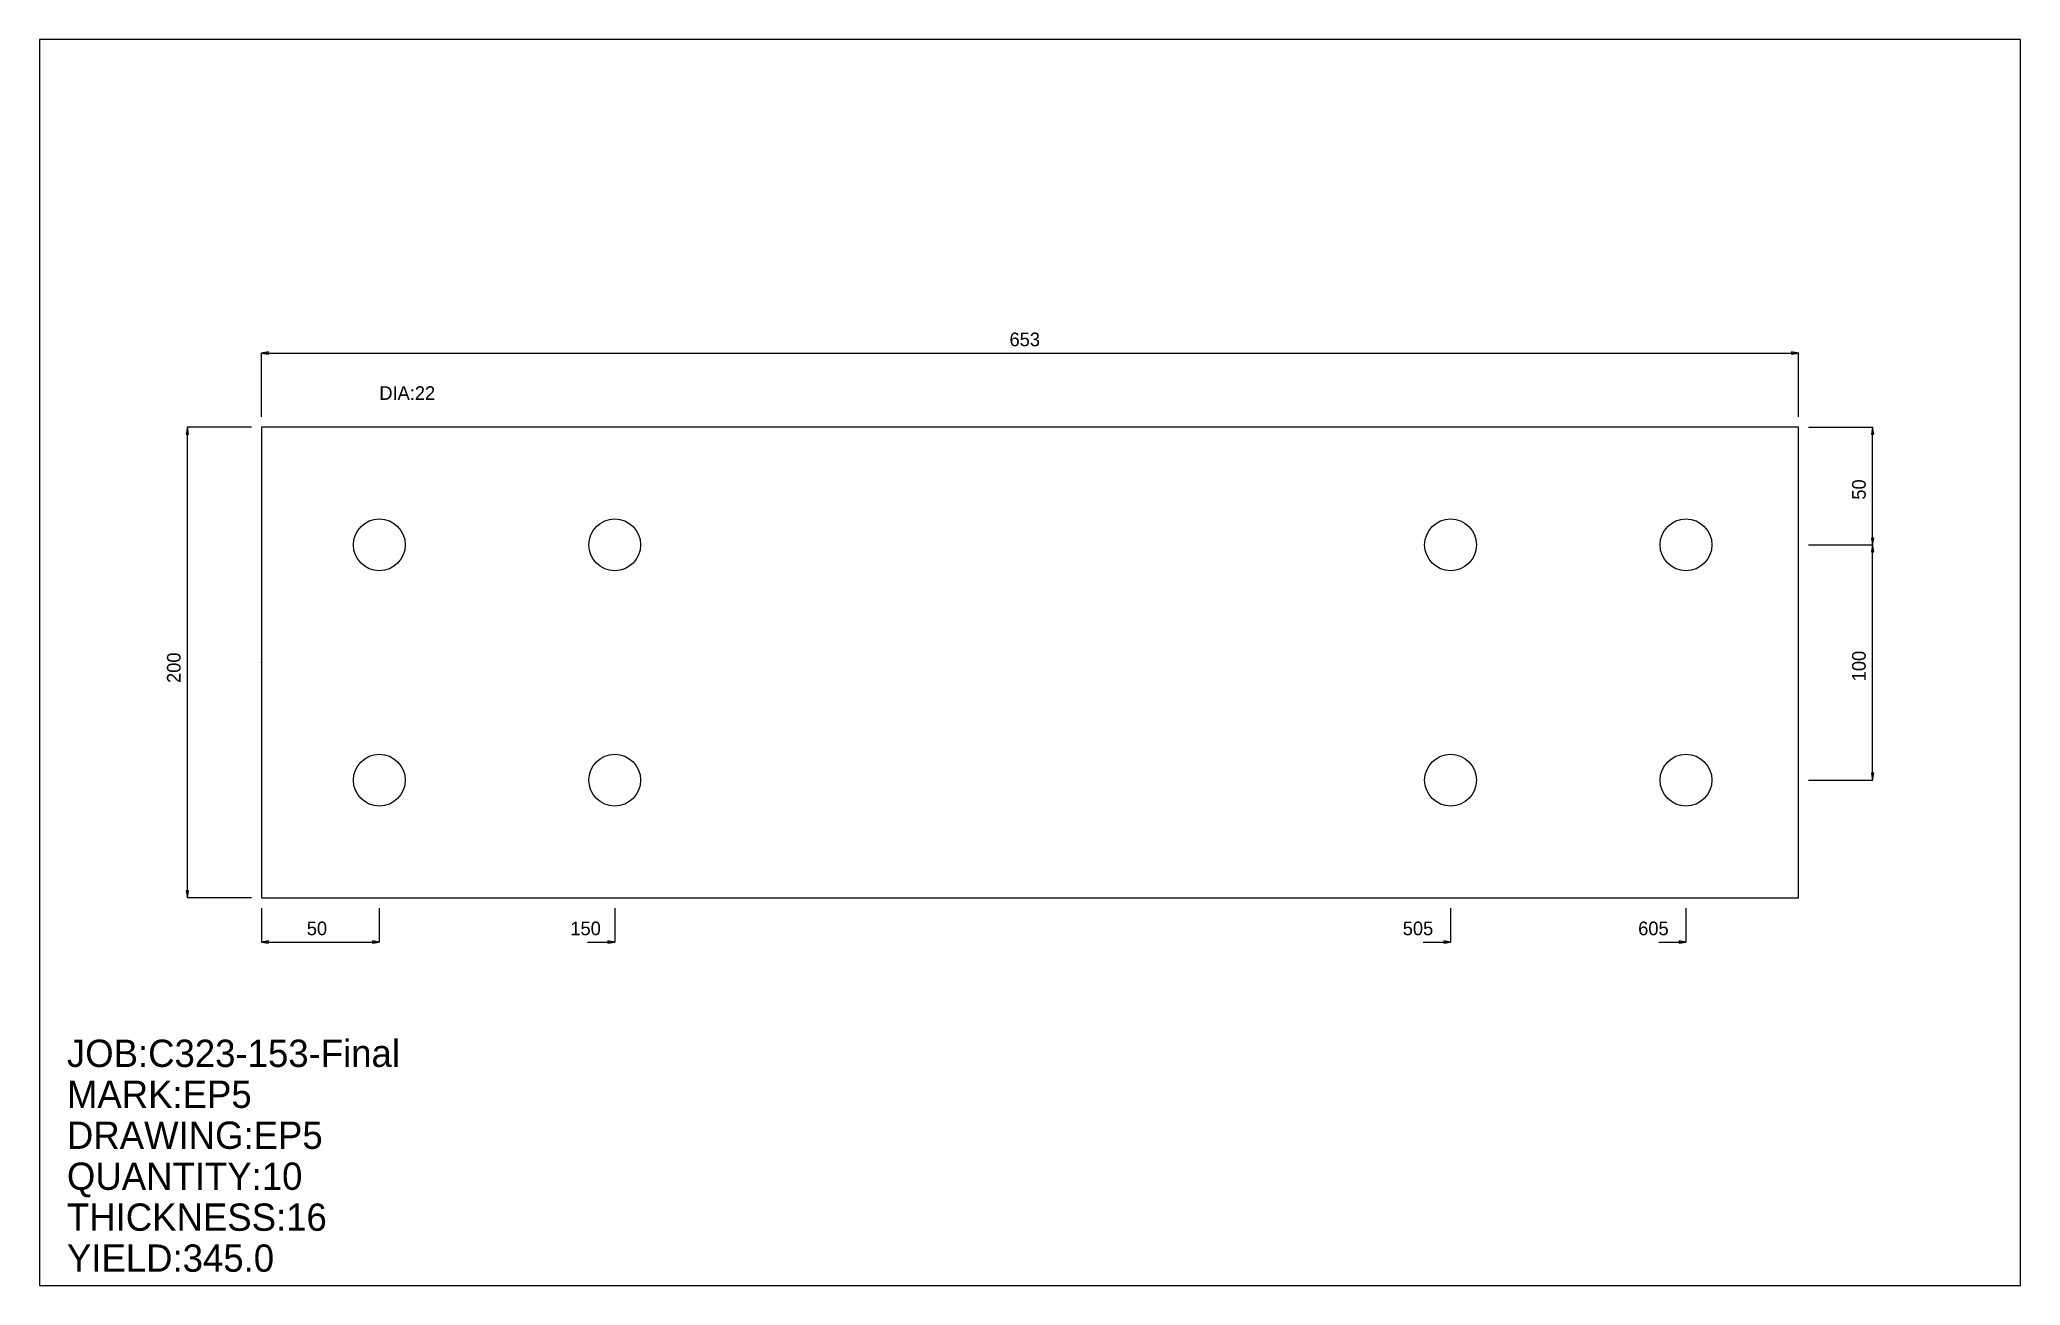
# Model space of a CAD drawing. Extents: x 0 to 841, y 0 to 529.
import ezdxf

# ---------------------------------------------------------------- set-up
doc = ezdxf.new("R2010")
doc.units = 0
doc.header["$LTSCALE"] = 0.125
for name, color, linetype in [('2', 7, 'CONTINUOUS'), ('3', 1, 'CONTINUOUS'), ('4', 1, 'CONTINUOUS'), ('5', 7, 'CONTINUOUS'), ('6', 4, 'CONTINUOUS')]:
    doc.layers.add(name, color=color, linetype=linetype)

# ---------------------------------------------------------------- blocks, each defined once
blk = doc.blocks.new('ARROW')
at = {"layer": '2', "linetype": 'CONTINUOUS'}
for p, q in [((0, 0), (-1, 0.166667)), ((-1, 0.166667), (-1, -0.166667)), ((-1, -0.166667), (0, 0))]:
    blk.add_line(p, q, dxfattribs=at)
blk = doc.blocks.new('PLATE')
at = {"layer": '3', "linetype": 'CONTINUOUS'}
for p, q in [((0, 0), (0, -200)), ((652.742, 0), (0, 0)), ((652.742, -200), (652.742, 0)), ((0, -200), (652.742, -200))]:
    blk.add_line(p, q, dxfattribs=at)
at = {"layer": '4', "linetype": 'CONTINUOUS'}
for centre in [(50, -50), (150, -50), (505, -50), (605, -50), (50, -150), (150, -150), (505, -150), (605, -150)]:
    blk.add_circle(centre, 11, dxfattribs=at)
at = {"layer": '5', "linetype": 'CONTINUOUS'}
for p, q in [((-0.1, -100), (0.1, -100)), ((0, -100.1), (0, -99.900002))]:
    blk.add_line(p, q, dxfattribs=at)
blk.add_circle((0, -100), 0.1, dxfattribs=at)
at = {"layer": '6', "linetype": 'CONTINUOUS'}
for p, q in [((0, 4.351614), (0, 31.549198)), ((0, 31.499199), (652.742, 31.499199)), ((652.742, 4.351614), (652.742, 31.549198)), ((-4.351598, 0), (-31.549183, 0.000002)), ((-31.499199, -200), (-31.499184, 0.000002)), ((657.09363, 0), (684.2912, -0.000002)), ((684.24121, -50.000004), (684.24121, -0.000002)), ((657.09363, -50), (684.2912, -50.000004)), ((657.09363, -50), (684.2912, -50.000004)), ((684.24121, -150), (684.24121, -50.000004)), ((657.09363, -150), (684.2912, -150)), ((-4.351614, -200), (-31.549198, -200)), ((0, -204.35161), (0, -218.85699)), ((50, -204.35161), (50, -218.85699)), ((150, -204.35161), (150, -218.85699)), ((505, -204.35161), (505, -218.85699)), ((605, -204.35161), (605, -218.85699)), ((0, -218.80699), (50, -218.80699)), ((138.39569, -218.80699), (150, -218.80699)), ((493.39569, -218.80699), (505, -218.80699)), ((593.39569, -218.80699), (605, -218.80699))]:
    blk.add_line(p, q, dxfattribs=at)
at = {"layer": '6', "xscale": 2.901075, "yscale": 2.901075, "zscale": 2.901075}
for p, rotation in [((0, 31.499199), 180), ((-31.499184, 0.000002), 90), ((684.24121, -0.000002), 90), ((684.24121, -50.000004), 270), ((684.24121, -50.000004), 90), ((684.24121, -150), 270), ((-31.499199, -200), 270), ((0, -218.80699), 180)]:
    blk.add_blockref('ARROW', p, dxfattribs=dict(at, rotation=rotation))
for p in [(652.742, 31.499199), (50, -218.80699), (150, -218.80699), (505, -218.80699), (605, -218.80699)]:
    blk.add_blockref('ARROW', p, dxfattribs=at)
at = {"layer": '5'}
blk.add_text('ZERO', height=0.015, dxfattribs=at).set_placement((0, -100))
at = {"layer": '6'}
for s, p in [('653', (317.66779, 34.400276)), ('DIA:22', (50, 11.604301)), ('50', (19.197849, -215.90591)), ('150', (131.14301, -215.90591)), ('505', (484.69247, -215.90591)), ('605', (584.69244, -215.90591))]:
    blk.add_text(s, height=5.802, dxfattribs=at).set_placement(p)
for s, p in [('50', (681.34015, -30.802155)), ('200', (-34.400269, -108.70322)), ('100', (681.34015, -107.97796))]:
    blk.add_text(s, height=5.802, rotation=90, dxfattribs=at).set_placement(p)

msp = doc.modelspace()

# ---------------------------------------------------------------- linework, layer by layer
at = {"layer": '5', "linetype": 'CONTINUOUS'}
for p, q in [((841.31195, 529.44629), (0, 529.44629)), ((0, 529.44629), (0, 0)), ((841.31195, 0), (841.31195, 529.44629)), ((0, 0), (841.31195, 0))]:
    msp.add_line(p, q, dxfattribs=at)

# ---------------------------------------------------------------- block references
at = {"layer": '2'}
msp.add_blockref('PLATE', (94.284973, 364.72314), dxfattribs=at)

# ---------------------------------------------------------------- texts
at = {"layer": '5'}
for s, p in [('JOB:C323-153-Final', (11.604301, 92.834412)), ('MARK:EP5', (11.604301, 75.427963)), ('DRAWING:EP5', (11.604301, 58.021507)), ('QUANTITY:10', (11.604301, 40.615055)), ('THICKNESS:16', (11.604301, 23.208603)), ('YIELD:345.0', (11.604301, 5.802151))]:
    msp.add_text(s, height=11.604, dxfattribs=at).set_placement(p)

doc.saveas('drawing.dxf')
